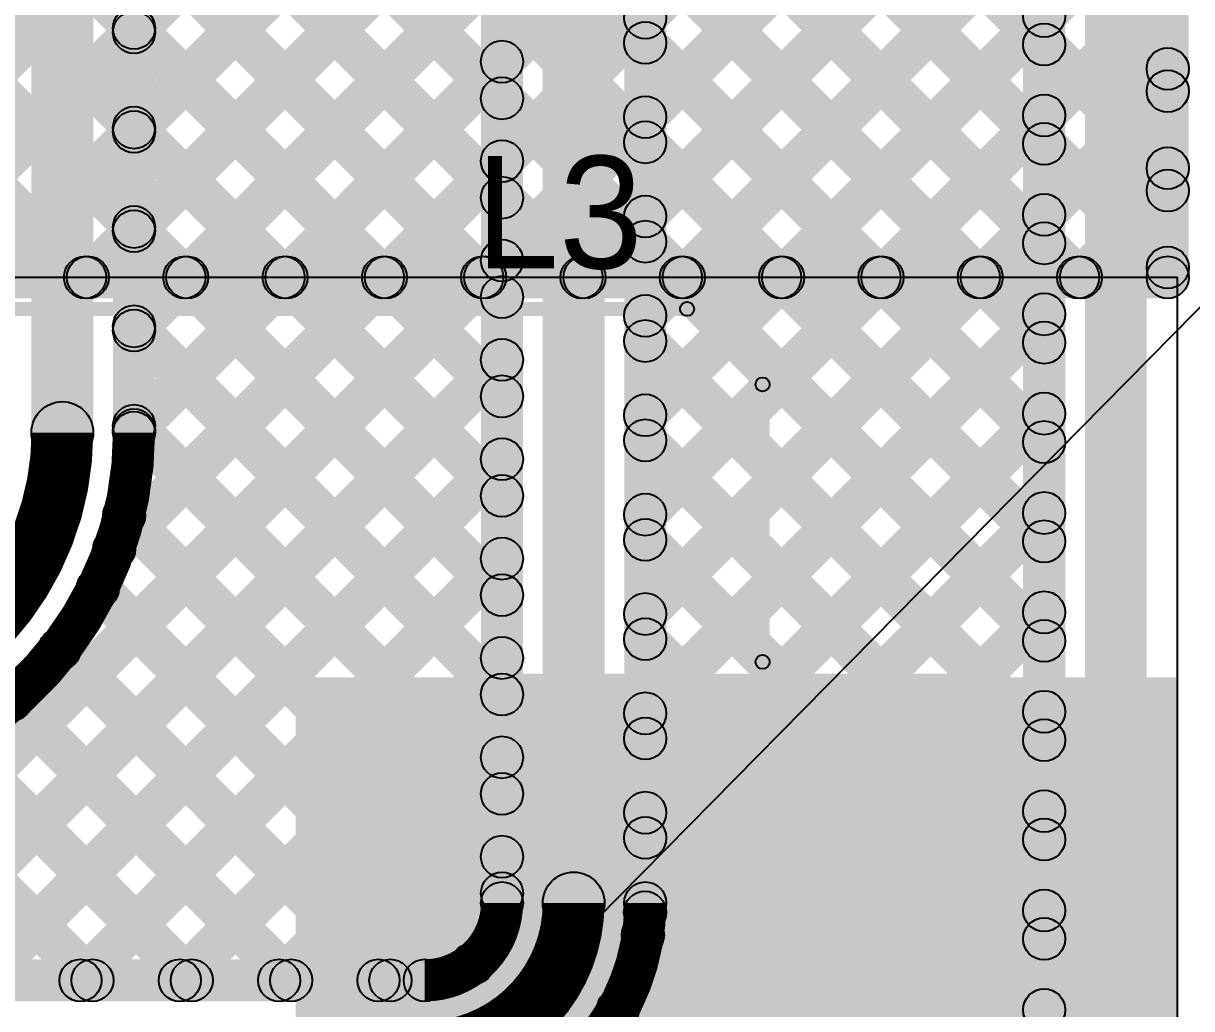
# Model space of a CAD drawing. Header units: millimetres. Extents: x 0 to 210, y 0 to 213.
# Drawn here: x 1.6371 to 2.053, y 1.9455 to 2.296 of the extents above; entities that cross this region are included whole.
import ezdxf

# ---------------------------------------------------------------- set-up
doc = ezdxf.new("R2010")
doc.units = ezdxf.units.MM
doc.header["$MEASUREMENT"] = 0
for name, color, linetype in [('BottomLayer', 5, 'Continuous'), ('TopLayer', 1, 'Continuous'), ('TopOverlay', 2, 'Continuous'), ('TopPaste', 8, 'Continuous'), ('TopSolder', 216, 'Continuous')]:
    doc.layers.add(name, color=color, linetype=linetype)

# ---------------------------------------------------------------- blocks, each defined once
blk = doc.blocks.new('74437368033_21')
at = {"layer": 'TopLayer'}
blk.add_hatch(color=1, dxfattribs=at).paths.add_polyline_path([(0.1063, 0.0689), (0.26772, 0.0689), (0.26772, -0.0689), (0.1063, -0.0689)])
at = {"layer": 'TopOverlay'}
for points in [[(-0.17669, 0.20018), (-0.17669, 0.20518), (0.17669, 0.20518), (0.17669, 0.20018)], [(0.17493, 0.20091), (0.17846, 0.20444), (0.20531, 0.17759), (0.20178, 0.17406)], [(0.20604, 0.07709), (0.20104, 0.07709), (0.20104, 0.17583), (0.20604, 0.17583)]]:
    blk.add_hatch(color=2, dxfattribs=at).paths.add_polyline_path(points)
h = blk.add_hatch(color=2, dxfattribs=at)
edge = h.paths.add_edge_path()
edge.add_arc((0.17669, 0.20268), 0.0025, 0, 360)
h = blk.add_hatch(color=2, dxfattribs=at)
edge = h.paths.add_edge_path()
edge.add_arc((0.17669, 0.20268), 0.0025, 0, 360)
h = blk.add_hatch(color=2, dxfattribs=at)
edge = h.paths.add_edge_path()
edge.add_arc((0.20354, 0.17583), 0.0025, 0, 360)
h = blk.add_hatch(color=2, dxfattribs=at)
edge = h.paths.add_edge_path()
edge.add_arc((0.20354, 0.17583), 0.0025, 0, 360)
h = blk.add_hatch(color=2, dxfattribs=at)
edge = h.paths.add_edge_path()
edge.add_arc((0.20354, 0.07709), 0.0025, 0, 360)
at = {"layer": 'TopPaste'}
blk.add_hatch(color=8, dxfattribs=at).paths.add_polyline_path([(0.1063, 0.0689), (0.26772, 0.0689), (0.26772, -0.0689), (0.1063, -0.0689)])
at = {"layer": 'TopSolder'}
blk.add_hatch(color=216, dxfattribs=at).paths.add_polyline_path([(0.1023, 0.0729), (0.27172, 0.0729), (0.27172, -0.0729), (0.1023, -0.0729)])
at = {"layer": 'TopOverlay'}
for centre in [(0.17669, 0.20268), (0.17669, 0.20268), (0.20354, 0.17583), (0.20354, 0.17583), (0.20354, 0.07709)]:
    blk.add_circle(centre, 0.0025, dxfattribs=at)

msp = doc.modelspace()

# ---------------------------------------------------------------- hatches: boundary and pattern name
at = {"layer": 'BottomLayer'}
for points in [[(1.815, 1.983), (1.8, 1.983), (1.8, 2.901), (1.815, 2.901)], [(1.844, 1.983), (1.822, 1.983), (1.822, 2.901), (1.844, 2.901)], [(1.866, 1.983), (1.851, 1.983), (1.851, 2.901), (1.866, 2.901)], [(2.008, 0.498), (1.993, 0.498), (1.993, 2.688), (2.008, 2.688)], [(2.037, 0.498), (2.015, 0.498), (2.015, 2.688), (2.037, 2.688)], [(1.662, 2.1504), (1.64, 2.1504), (1.64, 2.507), (1.662, 2.507)], [(1.684, 2.1504), (1.669, 2.1504), (1.669, 2.50052), (1.684, 2.50052)], [(1.8638, 2.29268), (1.8532, 2.30328), (1.9952, 2.44528), (2.0058, 2.43468)], [(1.8532, 2.42515), (1.8638, 2.43576), (2.0058, 2.29376), (1.9952, 2.28315)], [(1.6818, 2.28745), (1.6712, 2.29806), (1.8022, 2.42906), (1.8128, 2.41845)], [(1.8638, 2.25732), (1.8532, 2.26793), (1.9952, 2.40993), (2.0058, 2.39932)], [(1.6712, 2.39502), (1.6818, 2.40563), (1.8128, 2.27463), (1.8022, 2.26402)], [(1.8532, 2.3898), (1.8638, 2.4004), (2.0058, 2.2584), (1.9952, 2.2478)], [(1.6818, 2.2521), (1.6712, 2.26271), (1.8022, 2.39371), (1.8128, 2.3831)], [(1.8638, 2.22197), (1.8532, 2.23257), (1.9952, 2.37457), (2.0058, 2.36397)], [(1.6712, 2.35966), (1.6818, 2.37027), (1.8128, 2.23927), (1.8022, 2.22866)], [(1.8532, 2.35444), (1.8638, 2.36505), (2.0058, 2.22305), (1.9952, 2.21244)], [(1.6818, 2.21674), (1.6712, 2.22735), (1.8022, 2.35835), (1.8128, 2.34774)], [(1.8638, 2.18661), (1.8532, 2.19722), (1.9952, 2.33922), (2.0058, 2.32861)], [(1.6712, 2.32431), (1.6818, 2.33492), (1.8128, 2.20392), (1.8022, 2.19331)], [(1.8532, 2.31909), (1.8638, 2.32969), (2.0058, 2.18769), (1.9952, 2.17709)], [(1.6818, 2.18139), (1.6712, 2.192), (1.8022, 2.323), (1.8128, 2.31239)], [(1.8638, 2.15126), (1.8532, 2.16186), (1.9952, 2.30386), (2.0058, 2.29326)], [(1.6712, 2.28895), (1.6818, 2.29956), (1.8128, 2.16856), (1.8022, 2.15795)], [(1.8532, 2.28373), (1.8638, 2.29434), (2.0058, 2.15234), (1.9952, 2.14173)], [(1.6818, 2.14603), (1.6712, 2.15664), (1.8022, 2.28764), (1.8128, 2.27703)], [(1.8638, 2.1159), (1.8532, 2.12651), (1.9952, 2.26851), (2.0058, 2.2579)], [(1.6712, 2.2536), (1.6818, 2.26421), (1.8128, 2.13321), (1.8022, 2.1226)], [(1.8532, 2.24838), (1.8638, 2.25898), (2.0058, 2.11698), (1.9952, 2.10638)], [(1.67475, 2.10363), (1.66415, 2.11424), (1.8022, 2.25228), (1.8128, 2.24168)], [(1.8638, 2.08055), (1.8532, 2.09115), (1.9952, 2.23315), (2.0058, 2.22255)], [(1.6712, 2.21824), (1.6818, 2.22885), (1.8128, 2.09785), (1.8022, 2.08724)], [(1.8532, 2.21302), (1.8638, 2.22363), (2.0058, 2.08163), (1.9952, 2.07102)], [(1.55668, 1.9502), (1.54607, 1.9608), (1.8022, 2.21693), (1.8128, 2.20632)], [(1.8638, 2.04519), (1.8532, 2.0558), (1.9952, 2.1978), (2.0058, 2.18719)], [(1.6712, 2.18289), (1.6818, 2.1935), (1.8128, 2.0625), (1.8022, 2.05189)], [(1.8532, 2.17766), (1.8638, 2.18827), (2.0058, 2.04627), (1.9952, 2.03566)], [(1.59203, 1.9502), (1.58143, 1.9608), (1.8022, 2.18157), (1.8128, 2.17097)], [(1.8638, 2.00984), (1.8532, 2.02044), (1.9952, 2.16244), (2.0058, 2.15184)], [(1.6712, 2.14753), (1.6818, 2.15814), (1.8128, 2.02714), (1.8022, 2.01653)], [(1.8532, 2.14231), (1.8638, 2.15292), (2.0058, 2.01092), (1.9952, 2.00031)], [(1.62739, 1.9502), (1.61678, 1.9608), (1.8022, 2.14622), (1.8128, 2.13561)], [(1.6677, 2.11568), (1.67831, 2.12628), (1.8128, 1.99178), (1.8022, 1.98118)], [(1.86373, 1.97441), (1.85313, 1.98502), (1.9952, 2.12709), (2.0058, 2.11648)], [(1.8532, 2.10695), (1.8638, 2.11756), (2.0058, 1.97556), (1.9952, 1.96495)], [(1.66274, 1.9502), (1.65214, 1.9608), (1.8022, 2.11086), (1.8128, 2.10026)], [(1.65831, 2.08971), (1.66892, 2.10031), (1.80244, 1.96679), (1.79183, 1.95619)], [(1.55387, 1.6292), (1.54327, 1.6398), (1.9952, 2.09173), (2.0058, 2.08113)], [(1.8532, 2.0716), (1.8638, 2.08221), (2.0058, 1.94021), (1.9952, 1.9296)], [(1.6447, 2.06797), (1.6553, 2.07857), (1.77307, 1.9608), (1.76247, 1.9502)], [(1.6981, 1.9502), (1.68749, 1.9608), (1.8022, 2.07551), (1.8128, 2.0649)], [(1.62744, 2.04987), (1.63805, 2.06048), (1.73772, 1.9608), (1.72711, 1.9502)], [(1.66008, 1.70004), (1.64947, 1.71065), (1.9952, 2.05638), (2.0058, 2.04577)], [(1.8532, 2.03624), (1.8638, 2.04685), (2.0058, 1.90485), (1.9952, 1.89424)], [(1.60659, 2.03536), (1.6172, 2.04597), (1.70236, 1.9608), (1.69176, 1.9502)], [(1.73345, 1.9502), (1.72285, 1.9608), (1.8022, 2.04015), (1.8128, 2.02955)], [(1.58172, 2.02488), (1.59233, 2.03549), (1.66701, 1.9608), (1.6564, 1.9502)], [(1.69752, 1.70214), (1.68692, 1.71274), (1.9952, 2.02102), (2.0058, 2.01041)], [(1.8532, 2.00089), (1.8638, 2.0115), (2.0058, 1.8695), (1.9952, 1.85889)], [(1.76881, 1.9502), (1.7582, 1.9608), (1.8022, 2.0048), (1.8128, 1.99419)], [(1.72414, 1.69339), (1.71353, 1.704), (1.9952, 1.98567), (2.0058, 1.97506)], [(1.72414, 1.69339), (1.71353, 1.704), (1.9952, 1.98567), (2.0058, 1.97506)], [(1.85237, 1.96636), (1.86298, 1.97696), (2.0058, 1.83414), (1.9952, 1.82353)], [(1.308, 1.948), (1.308, 1.963), (1.78, 1.963), (1.78, 1.948)], [(1.7503, 1.6842), (1.73969, 1.6948), (1.9952, 1.95031), (2.0058, 1.9397)], [(1.84349, 1.93988), (1.8541, 1.95049), (2.0058, 1.79878), (1.9952, 1.78818)]]:
    msp.add_hatch(color=5, dxfattribs=at).paths.add_polyline_path(points)
h = msp.add_hatch(color=5, dxfattribs=at)
edge = h.paths.add_edge_path()
edge.add_arc((1.8585, 2.29798), 0.0075, 0, 360)
h = msp.add_hatch(color=5, dxfattribs=at)
edge = h.paths.add_edge_path()
edge.add_arc((2.0005, 2.29856), 0.0075, 0, 360)
h = msp.add_hatch(color=5, dxfattribs=at)
edge = h.paths.add_edge_path()
edge.add_arc((1.6765, 2.29426), 0.0075, 0, 360)
h = msp.add_hatch(color=5, dxfattribs=at)
edge = h.paths.add_edge_path()
edge.add_arc((1.6765, 2.29276), 0.0075, 0, 360)
h = msp.add_hatch(color=5, dxfattribs=at)
edge = h.paths.add_edge_path()
edge.add_arc((1.8585, 2.28903), 0.0075, 0, 360)
h = msp.add_hatch(color=5, dxfattribs=at)
edge = h.paths.add_edge_path()
edge.add_arc((2.0005, 2.28846), 0.0075, 0, 360)
h = msp.add_hatch(color=5, dxfattribs=at)
edge = h.paths.add_edge_path()
edge.add_arc((1.8075, 2.28234), 0.0075, 0, 360)
h = msp.add_hatch(color=5, dxfattribs=at)
edge = h.paths.add_edge_path()
edge.add_arc((1.8075, 2.26932), 0.0075, 0, 360)
h = msp.add_hatch(color=5, dxfattribs=at)
edge = h.paths.add_edge_path()
edge.add_arc((1.8585, 2.26263), 0.0075, 0, 360)
h = msp.add_hatch(color=5, dxfattribs=at)
edge = h.paths.add_edge_path()
edge.add_arc((2.0005, 2.26321), 0.0075, 0, 360)
h = msp.add_hatch(color=5, dxfattribs=at)
edge = h.paths.add_edge_path()
edge.add_arc((1.6765, 2.2589), 0.0075, 0, 360)
h = msp.add_hatch(color=5, dxfattribs=at)
edge = h.paths.add_edge_path()
edge.add_arc((1.6765, 2.2574), 0.0075, 0, 360)
h = msp.add_hatch(color=5, dxfattribs=at)
edge = h.paths.add_edge_path()
edge.add_arc((1.8585, 2.25368), 0.0075, 0, 360)
h = msp.add_hatch(color=5, dxfattribs=at)
edge = h.paths.add_edge_path()
edge.add_arc((2.0005, 2.2531), 0.0075, 0, 360)
h = msp.add_hatch(color=5, dxfattribs=at)
edge = h.paths.add_edge_path()
edge.add_arc((1.8075, 2.24698), 0.0075, 0, 360)
h = msp.add_hatch(color=5, dxfattribs=at)
edge = h.paths.add_edge_path()
edge.add_arc((1.8075, 2.23397), 0.0075, 0, 360)
h = msp.add_hatch(color=5, dxfattribs=at)
edge = h.paths.add_edge_path()
edge.add_arc((1.8585, 2.22727), 0.0075, 0, 360)
h = msp.add_hatch(color=5, dxfattribs=at)
edge = h.paths.add_edge_path()
edge.add_arc((2.0005, 2.22785), 0.0075, 0, 360)
h = msp.add_hatch(color=5, dxfattribs=at)
edge = h.paths.add_edge_path()
edge.add_arc((1.6765, 2.22355), 0.0075, 0, 360)
h = msp.add_hatch(color=5, dxfattribs=at)
edge = h.paths.add_edge_path()
edge.add_arc((1.6765, 2.22205), 0.0075, 0, 360)
h = msp.add_hatch(color=5, dxfattribs=at)
edge = h.paths.add_edge_path()
edge.add_arc((1.8585, 2.21832), 0.0075, 0, 360)
h = msp.add_hatch(color=5, dxfattribs=at)
edge = h.paths.add_edge_path()
edge.add_arc((2.0005, 2.21774), 0.0075, 0, 360)
h = msp.add_hatch(color=5, dxfattribs=at)
edge = h.paths.add_edge_path()
edge.add_arc((1.8075, 2.21163), 0.0075, 0, 360)
h = msp.add_hatch(color=5, dxfattribs=at)
edge = h.paths.add_edge_path()
edge.add_arc((1.8075, 2.19861), 0.0075, 0, 360)
h = msp.add_hatch(color=5, dxfattribs=at)
edge = h.paths.add_edge_path()
edge.add_arc((1.8585, 2.19192), 0.0075, 0, 360)
h = msp.add_hatch(color=5, dxfattribs=at)
edge = h.paths.add_edge_path()
edge.add_arc((2.0005, 2.19249), 0.0075, 0, 360)
h = msp.add_hatch(color=5, dxfattribs=at)
edge = h.paths.add_edge_path()
edge.add_arc((1.6765, 2.18819), 0.0075, 0, 360)
h = msp.add_hatch(color=5, dxfattribs=at)
edge = h.paths.add_edge_path()
edge.add_arc((1.6765, 2.18669), 0.0075, 0, 360)
h = msp.add_hatch(color=5, dxfattribs=at)
edge = h.paths.add_edge_path()
edge.add_arc((1.8585, 2.18297), 0.0075, 0, 360)
h = msp.add_hatch(color=5, dxfattribs=at)
edge = h.paths.add_edge_path()
edge.add_arc((2.0005, 2.18239), 0.0075, 0, 360)
h = msp.add_hatch(color=5, dxfattribs=at)
edge = h.paths.add_edge_path()
edge.add_arc((1.8075, 2.17627), 0.0075, 0, 360)
h = msp.add_hatch(color=5, dxfattribs=at)
edge = h.paths.add_edge_path()
edge.add_arc((1.8075, 2.16326), 0.0075, 0, 360)
h = msp.add_hatch(color=5, dxfattribs=at)
edge = h.paths.add_edge_path()
edge.add_arc((1.8585, 2.15656), 0.0075, 0, 360)
h = msp.add_hatch(color=5, dxfattribs=at)
edge = h.paths.add_edge_path()
edge.add_arc((2.0005, 2.15714), 0.0075, 0, 360)
h = msp.add_hatch(color=5, dxfattribs=at)
edge = h.paths.add_edge_path()
edge.add_arc((1.651, 2.1504), 0.011, 0, 360)
h = msp.add_hatch(color=5, dxfattribs=at)
edge = h.paths.add_edge_path()
edge.add_arc((1.651, 2.1504), 0.011, 0, 360)
h = msp.add_hatch(color=5, dxfattribs=at)
edge = h.paths.add_edge_path()
edge.add_arc((1.6765, 2.15284), 0.0075, 0, 360)
h = msp.add_hatch(color=5, dxfattribs=at)
edge = h.paths.add_edge_path()
edge.add_arc((1.6765, 2.15134), 0.0075, 0, 360)
h = msp.add_hatch(color=5, dxfattribs=at)
edge = h.paths.add_edge_path()
edge.add_arc((1.6765, 2.1504), 0.0075, 0, 360)
h = msp.add_hatch(color=5, dxfattribs=at)
edge = h.paths.add_edge_path()
edge.add_arc((1.6765, 2.1504), 0.0075, 0, 360)
h = msp.add_hatch(color=5, dxfattribs=at)
edge = h.paths.add_edge_path()
edge.add_arc((1.8585, 2.14761), 0.0075, 0, 360)
h = msp.add_hatch(color=5, dxfattribs=at)
edge = h.paths.add_edge_path()
edge.add_arc((2.0005, 2.14703), 0.0075, 0, 360)
h = msp.add_hatch(color=5, dxfattribs=at)
edge = h.paths.add_edge_path()
edge.add_arc((1.8075, 2.14092), 0.0075, 0, 360)
h = msp.add_hatch(color=5, dxfattribs=at)
edge = h.paths.add_edge_path()
edge.add_arc((1.8075, 2.1279), 0.0075, 0, 360)
h = msp.add_hatch(color=5, dxfattribs=at)
edge = h.paths.add_edge_path()
edge.add_arc((1.673, 2.12098), 0.0075, 0, 360)
h = msp.add_hatch(color=5, dxfattribs=at)
edge = h.paths.add_edge_path()
edge.add_arc((1.8585, 2.1212), 0.0075, 0, 360)
h = msp.add_hatch(color=5, dxfattribs=at)
edge = h.paths.add_edge_path()
edge.add_arc((2.0005, 2.12178), 0.0075, 0, 360)
h = msp.add_hatch(color=5, dxfattribs=at)
edge = h.paths.add_edge_path()
edge.add_arc((1.8585, 2.11226), 0.0075, 0, 360)
h = msp.add_hatch(color=5, dxfattribs=at)
edge = h.paths.add_edge_path()
edge.add_arc((2.0005, 2.11168), 0.0075, 0, 360)
h = msp.add_hatch(color=5, dxfattribs=at)
edge = h.paths.add_edge_path()
edge.add_arc((1.66945, 2.10893), 0.0075, 0, 360)
h = msp.add_hatch(color=5, dxfattribs=at)
edge = h.paths.add_edge_path()
edge.add_arc((1.8075, 2.10556), 0.0075, 0, 360)
h = msp.add_hatch(color=5, dxfattribs=at)
edge = h.paths.add_edge_path()
edge.add_arc((1.66361, 2.09501), 0.0075, 0, 360)
h = msp.add_hatch(color=5, dxfattribs=at)
edge = h.paths.add_edge_path()
edge.add_arc((1.8075, 2.09255), 0.0075, 0, 360)
h = msp.add_hatch(color=5, dxfattribs=at)
edge = h.paths.add_edge_path()
edge.add_arc((1.8585, 2.08585), 0.0075, 0, 360)
h = msp.add_hatch(color=5, dxfattribs=at)
edge = h.paths.add_edge_path()
edge.add_arc((2.0005, 2.08643), 0.0075, 0, 360)
h = msp.add_hatch(color=5, dxfattribs=at)
edge = h.paths.add_edge_path()
edge.add_arc((1.8585, 2.0769), 0.0075, 0, 360)
h = msp.add_hatch(color=5, dxfattribs=at)
edge = h.paths.add_edge_path()
edge.add_arc((2.0005, 2.07632), 0.0075, 0, 360)
h = msp.add_hatch(color=5, dxfattribs=at)
edge = h.paths.add_edge_path()
edge.add_arc((1.65, 2.07327), 0.0075, 0, 360)
h = msp.add_hatch(color=5, dxfattribs=at)
edge = h.paths.add_edge_path()
edge.add_arc((1.8075, 2.07021), 0.0075, 0, 360)
h = msp.add_hatch(color=5, dxfattribs=at)
edge = h.paths.add_edge_path()
edge.add_arc((1.8075, 2.05719), 0.0075, 0, 360)
h = msp.add_hatch(color=5, dxfattribs=at)
edge = h.paths.add_edge_path()
edge.add_arc((1.63274, 2.05517), 0.0075, 0, 360)
h = msp.add_hatch(color=5, dxfattribs=at)
edge = h.paths.add_edge_path()
edge.add_arc((1.8585, 2.05049), 0.0075, 0, 360)
h = msp.add_hatch(color=5, dxfattribs=at)
edge = h.paths.add_edge_path()
edge.add_arc((2.0005, 2.05107), 0.0075, 0, 360)
h = msp.add_hatch(color=5, dxfattribs=at)
edge = h.paths.add_edge_path()
edge.add_arc((1.8585, 2.04155), 0.0075, 0, 360)
h = msp.add_hatch(color=5, dxfattribs=at)
edge = h.paths.add_edge_path()
edge.add_arc((2.0005, 2.04097), 0.0075, 0, 360)
h = msp.add_hatch(color=5, dxfattribs=at)
edge = h.paths.add_edge_path()
edge.add_arc((1.8075, 2.03485), 0.0075, 0, 360)
h = msp.add_hatch(color=5, dxfattribs=at)
edge = h.paths.add_edge_path()
edge.add_arc((1.8075, 2.02184), 0.0075, 0, 360)
h = msp.add_hatch(color=5, dxfattribs=at)
edge = h.paths.add_edge_path()
edge.add_arc((1.8585, 2.01514), 0.0075, 0, 360)
h = msp.add_hatch(color=5, dxfattribs=at)
edge = h.paths.add_edge_path()
edge.add_arc((2.0005, 2.01572), 0.0075, 0, 360)
h = msp.add_hatch(color=5, dxfattribs=at)
edge = h.paths.add_edge_path()
edge.add_arc((1.8585, 2.00619), 0.0075, 0, 360)
h = msp.add_hatch(color=5, dxfattribs=at)
edge = h.paths.add_edge_path()
edge.add_arc((2.0005, 2.00561), 0.0075, 0, 360)
h = msp.add_hatch(color=5, dxfattribs=at)
edge = h.paths.add_edge_path()
edge.add_arc((1.8075, 1.99949), 0.0075, 0, 360)
h = msp.add_hatch(color=5, dxfattribs=at)
edge = h.paths.add_edge_path()
edge.add_arc((1.8075, 1.98648), 0.0075, 0, 360)
h = msp.add_hatch(color=5, dxfattribs=at)
edge = h.paths.add_edge_path()
edge.add_arc((1.833, 1.983), 0.011, 0, 360)
h = msp.add_hatch(color=5, dxfattribs=at)
edge = h.paths.add_edge_path()
edge.add_arc((1.833, 1.983), 0.011, 0, 360)
h = msp.add_hatch(color=5, dxfattribs=at)
edge = h.paths.add_edge_path()
edge.add_arc((1.8075, 1.983), 0.0075, 0, 360)
h = msp.add_hatch(color=5, dxfattribs=at)
edge = h.paths.add_edge_path()
edge.add_arc((1.8075, 1.983), 0.0075, 0, 360)
h = msp.add_hatch(color=5, dxfattribs=at)
edge = h.paths.add_edge_path()
edge.add_arc((1.8585, 1.983), 0.0075, 0, 360)
h = msp.add_hatch(color=5, dxfattribs=at)
edge = h.paths.add_edge_path()
edge.add_arc((1.8585, 1.983), 0.0075, 0, 360)
h = msp.add_hatch(color=5, dxfattribs=at)
edge = h.paths.add_edge_path()
edge.add_arc((1.85843, 1.97972), 0.0075, 0, 360)
h = msp.add_hatch(color=5, dxfattribs=at)
edge = h.paths.add_edge_path()
edge.add_arc((2.0005, 1.98036), 0.0075, 0, 360)
h = msp.add_hatch(color=5, dxfattribs=at)
edge = h.paths.add_edge_path()
edge.add_arc((2.0005, 1.98036), 0.0075, 0, 360)
h = msp.add_hatch(color=5, dxfattribs=at)
edge = h.paths.add_edge_path()
edge.add_arc((1.85768, 1.97166), 0.0075, 0, 360)
h = msp.add_hatch(color=5, dxfattribs=at)
edge = h.paths.add_edge_path()
edge.add_arc((2.0005, 1.97026), 0.0075, 0, 360)
h = msp.add_hatch(color=5, dxfattribs=at)
edge = h.paths.add_edge_path()
edge.add_arc((1.79714, 1.96149), 0.0075, 0, 360)
h = msp.add_hatch(color=5, dxfattribs=at)
edge = h.paths.add_edge_path()
edge.add_arc((1.65744, 1.9555), 0.0075, 0, 360)
h = msp.add_hatch(color=5, dxfattribs=at)
edge = h.paths.add_edge_path()
edge.add_arc((1.6617, 1.9555), 0.0075, 0, 360)
h = msp.add_hatch(color=5, dxfattribs=at)
edge = h.paths.add_edge_path()
edge.add_arc((1.6928, 1.9555), 0.0075, 0, 360)
h = msp.add_hatch(color=5, dxfattribs=at)
edge = h.paths.add_edge_path()
edge.add_arc((1.69706, 1.9555), 0.0075, 0, 360)
h = msp.add_hatch(color=5, dxfattribs=at)
edge = h.paths.add_edge_path()
edge.add_arc((1.72815, 1.9555), 0.0075, 0, 360)
h = msp.add_hatch(color=5, dxfattribs=at)
edge = h.paths.add_edge_path()
edge.add_arc((1.73242, 1.9555), 0.0075, 0, 360)
h = msp.add_hatch(color=5, dxfattribs=at)
edge = h.paths.add_edge_path()
edge.add_arc((1.76351, 1.9555), 0.0075, 0, 360)
h = msp.add_hatch(color=5, dxfattribs=at)
edge = h.paths.add_edge_path()
edge.add_arc((1.76777, 1.9555), 0.0075, 0, 360)
h = msp.add_hatch(color=5, dxfattribs=at)
edge = h.paths.add_edge_path()
edge.add_arc((1.78, 1.9555), 0.0075, 0, 360)
h = msp.add_hatch(color=5, dxfattribs=at)
edge = h.paths.add_edge_path()
edge.add_arc((1.78, 1.9555), 0.0075, 0, 360)
h = msp.add_hatch(color=5, dxfattribs=at)
edge = h.paths.add_edge_path()
edge.add_arc((1.84879, 1.94519), 0.0075, 0, 360)
h = msp.add_hatch(color=5, dxfattribs=at)
edge = h.paths.add_edge_path()
edge.add_arc((2.0005, 1.94501), 0.0075, 0, 360)
at = {"layer": 'TopLayer'}
for points in [[(1.4017, 2.69988), (1.4123, 2.71048), (1.91186, 2.21092), (1.90126, 2.20031)], [(1.4027, 2.66352), (1.4133, 2.67413), (1.87651, 2.21092), (1.8659, 2.20031)], [(1.4057, 2.62516), (1.4163, 2.63577), (1.84115, 2.21092), (1.83055, 2.20031)], [(1.48673, 2.50877), (1.49734, 2.51938), (1.8058, 2.21092), (1.79519, 2.20031)], [(1.67197, 2.50031), (1.68258, 2.51092), (1.98257, 2.21092), (1.97197, 2.20031)], [(1.47082, 2.48933), (1.48143, 2.49994), (1.77044, 2.21092), (1.75984, 2.20031)], [(1.65832, 2.47861), (1.66892, 2.48922), (1.94722, 2.21092), (1.93661, 2.20031)], [(1.45538, 2.46942), (1.46598, 2.48002), (1.73509, 2.21092), (1.72448, 2.20031)], [(1.44622, 2.44322), (1.45683, 2.45383), (1.69973, 2.21092), (1.68913, 2.20031)], [(1.76841, 2.43923), (1.77902, 2.44983), (2.01793, 2.21092), (2.00732, 2.20031)], [(1.41589, 2.4382), (1.4265, 2.4488), (1.66438, 2.21092), (1.65377, 2.20031)], [(1.55931, 2.20031), (1.5487, 2.21092), (1.78658, 2.4488), (1.79719, 2.4382)], [(1.59466, 2.20031), (1.58406, 2.21092), (1.82194, 2.4488), (1.83255, 2.4382)], [(1.63002, 2.20031), (1.61941, 2.21092), (1.85729, 2.4488), (1.8679, 2.4382)], [(1.66537, 2.20031), (1.65477, 2.21092), (1.89265, 2.4488), (1.90326, 2.4382)], [(1.70073, 2.20031), (1.69012, 2.21092), (1.928, 2.4488), (1.93861, 2.4382)], [(1.73608, 2.20031), (1.72548, 2.21092), (1.96336, 2.4488), (1.97397, 2.4382)], [(1.77144, 2.20031), (1.76083, 2.21092), (1.99872, 2.4488), (2.00932, 2.4382)], [(1.8068, 2.20031), (1.79619, 2.21092), (2.03407, 2.4488), (2.04468, 2.4382)], [(1.8048, 2.4382), (1.8154, 2.4488), (2.0498, 2.2144), (2.0392, 2.2038)], [(1.84015, 2.4382), (1.85076, 2.4488), (2.0498, 2.24976), (2.0392, 2.23915)], [(1.87551, 2.4382), (1.88611, 2.4488), (2.0498, 2.28511), (2.0392, 2.27451)], [(2.052, 2.20562), (2.037, 2.20562), (2.037, 2.43827), (2.052, 2.43827)], [(1.84215, 2.20031), (1.83154, 2.21092), (2.0392, 2.41857), (2.0498, 2.40797)], [(1.87751, 2.20031), (1.8669, 2.21092), (2.0392, 2.38322), (2.0498, 2.37261)], [(1.91286, 2.20031), (1.90225, 2.21092), (2.0392, 2.34786), (2.0498, 2.33726)], [(1.94822, 2.20031), (1.93761, 2.21092), (2.0392, 2.31251), (2.0498, 2.3019)], [(1.98357, 2.20031), (1.97297, 2.21092), (2.0392, 2.27715), (2.0498, 2.26655)], [(2.01893, 2.20031), (2.00832, 2.21092), (2.0392, 2.2418), (2.0498, 2.23119)], [(1.50661, 2.19812), (1.50661, 2.21312), (2.0445, 2.21312), (2.0445, 2.19812)], [(1.734, 1.726), (2.048, 1.726), (2.048, 2.06337), (1.734, 2.06337)]]:
    msp.add_hatch(color=1, dxfattribs=at).paths.add_polyline_path(points)
h = msp.add_hatch(color=1, dxfattribs=at)
edge = h.paths.add_edge_path()
edge.add_arc((2.0445, 2.27981), 0.0075, 0, 360)
h = msp.add_hatch(color=1, dxfattribs=at)
edge = h.paths.add_edge_path()
edge.add_arc((2.0445, 2.27185), 0.0075, 0, 360)
h = msp.add_hatch(color=1, dxfattribs=at)
edge = h.paths.add_edge_path()
edge.add_arc((2.0445, 2.24446), 0.0075, 0, 360)
h = msp.add_hatch(color=1, dxfattribs=at)
edge = h.paths.add_edge_path()
edge.add_arc((2.0445, 2.23649), 0.0075, 0, 360)
h = msp.add_hatch(color=1, dxfattribs=at)
edge = h.paths.add_edge_path()
edge.add_arc((1.65907, 2.20562), 0.0075, 0, 360)
h = msp.add_hatch(color=1, dxfattribs=at)
edge = h.paths.add_edge_path()
edge.add_arc((1.66007, 2.20562), 0.0075, 0, 360)
h = msp.add_hatch(color=1, dxfattribs=at)
edge = h.paths.add_edge_path()
edge.add_arc((1.69443, 2.20562), 0.0075, 0, 360)
h = msp.add_hatch(color=1, dxfattribs=at)
edge = h.paths.add_edge_path()
edge.add_arc((1.69543, 2.20562), 0.0075, 0, 360)
h = msp.add_hatch(color=1, dxfattribs=at)
edge = h.paths.add_edge_path()
edge.add_arc((1.72978, 2.20562), 0.0075, 0, 360)
h = msp.add_hatch(color=1, dxfattribs=at)
edge = h.paths.add_edge_path()
edge.add_arc((1.73078, 2.20562), 0.0075, 0, 360)
h = msp.add_hatch(color=1, dxfattribs=at)
edge = h.paths.add_edge_path()
edge.add_arc((1.76514, 2.20562), 0.0075, 0, 360)
h = msp.add_hatch(color=1, dxfattribs=at)
edge = h.paths.add_edge_path()
edge.add_arc((1.76614, 2.20562), 0.0075, 0, 360)
h = msp.add_hatch(color=1, dxfattribs=at)
edge = h.paths.add_edge_path()
edge.add_arc((1.80049, 2.20562), 0.0075, 0, 360)
h = msp.add_hatch(color=1, dxfattribs=at)
edge = h.paths.add_edge_path()
edge.add_arc((1.80149, 2.20562), 0.0075, 0, 360)
h = msp.add_hatch(color=1, dxfattribs=at)
edge = h.paths.add_edge_path()
edge.add_arc((1.83585, 2.20562), 0.0075, 0, 360)
h = msp.add_hatch(color=1, dxfattribs=at)
edge = h.paths.add_edge_path()
edge.add_arc((1.83685, 2.20562), 0.0075, 0, 360)
h = msp.add_hatch(color=1, dxfattribs=at)
edge = h.paths.add_edge_path()
edge.add_arc((1.87121, 2.20562), 0.0075, 0, 360)
h = msp.add_hatch(color=1, dxfattribs=at)
edge = h.paths.add_edge_path()
edge.add_arc((1.8722, 2.20562), 0.0075, 0, 360)
h = msp.add_hatch(color=1, dxfattribs=at)
edge = h.paths.add_edge_path()
edge.add_arc((1.90656, 2.20562), 0.0075, 0, 360)
h = msp.add_hatch(color=1, dxfattribs=at)
edge = h.paths.add_edge_path()
edge.add_arc((1.90756, 2.20562), 0.0075, 0, 360)
h = msp.add_hatch(color=1, dxfattribs=at)
edge = h.paths.add_edge_path()
edge.add_arc((1.94192, 2.20562), 0.0075, 0, 360)
h = msp.add_hatch(color=1, dxfattribs=at)
edge = h.paths.add_edge_path()
edge.add_arc((1.94291, 2.20562), 0.0075, 0, 360)
h = msp.add_hatch(color=1, dxfattribs=at)
edge = h.paths.add_edge_path()
edge.add_arc((1.97727, 2.20562), 0.0075, 0, 360)
h = msp.add_hatch(color=1, dxfattribs=at)
edge = h.paths.add_edge_path()
edge.add_arc((1.97827, 2.20562), 0.0075, 0, 360)
h = msp.add_hatch(color=1, dxfattribs=at)
edge = h.paths.add_edge_path()
edge.add_arc((2.01263, 2.20562), 0.0075, 0, 360)
h = msp.add_hatch(color=1, dxfattribs=at)
edge = h.paths.add_edge_path()
edge.add_arc((2.01362, 2.20562), 0.0075, 0, 360)
h = msp.add_hatch(color=1, dxfattribs=at)
edge = h.paths.add_edge_path()
edge.add_arc((2.0445, 2.2091), 0.0075, 0, 360)
h = msp.add_hatch(color=1, dxfattribs=at)
edge = h.paths.add_edge_path()
edge.add_arc((2.0445, 2.20562), 0.0075, 0, 360)
h = msp.add_hatch(color=1, dxfattribs=at)
edge = h.paths.add_edge_path()
edge.add_arc((2.0445, 2.20562), 0.0075, 0, 360)

# ---------------------------------------------------------------- linework, layer by layer
at = {"layer": 'BottomLayer'}
for points, const_width in [([(1.651, 2.1504, -0.414214), (1.551, 2.0504)], 0.022), ([(1.6765, 2.1504, -0.414214), (1.551, 2.0249)], 0.015), ([(1.833, 1.983, -0.414214), (1.78, 1.93)], 0.022), ([(1.8585, 1.983, -0.414214), (1.78, 1.9045)], 0.015), ([(1.8075, 1.983, -0.414214), (1.78, 1.9555)], 0.015)]:
    msp.add_lwpolyline(points, format="xyb", dxfattribs=dict(at, const_width=const_width))
for centre, radius in [((1.8585, 2.29798), 0.0075), ((2.0005, 2.29856), 0.0075), ((1.6765, 2.29426), 0.0075), ((1.6765, 2.29276), 0.0075), ((1.8585, 2.28903), 0.0075), ((2.0005, 2.28846), 0.0075), ((1.8075, 2.28234), 0.0075), ((1.8075, 2.26932), 0.0075), ((1.8585, 2.26263), 0.0075), ((2.0005, 2.26321), 0.0075), ((1.6765, 2.2589), 0.0075), ((1.6765, 2.2574), 0.0075), ((1.8585, 2.25368), 0.0075), ((2.0005, 2.2531), 0.0075), ((1.8075, 2.24698), 0.0075), ((1.8075, 2.23397), 0.0075), ((1.8585, 2.22727), 0.0075), ((2.0005, 2.22785), 0.0075), ((1.6765, 2.22355), 0.0075), ((1.6765, 2.22205), 0.0075), ((1.8585, 2.21832), 0.0075), ((2.0005, 2.21774), 0.0075), ((1.8075, 2.21163), 0.0075), ((1.8075, 2.19861), 0.0075), ((1.8585, 2.19192), 0.0075), ((2.0005, 2.19249), 0.0075), ((1.6765, 2.18819), 0.0075), ((1.6765, 2.18669), 0.0075), ((1.8585, 2.18297), 0.0075), ((2.0005, 2.18239), 0.0075), ((1.8075, 2.17627), 0.0075), ((1.8075, 2.16326), 0.0075), ((1.8585, 2.15656), 0.0075), ((2.0005, 2.15714), 0.0075), ((1.651, 2.1504), 0.011), ((1.651, 2.1504), 0.011), ((1.6765, 2.15284), 0.0075), ((1.6765, 2.15134), 0.0075), ((1.6765, 2.1504), 0.0075), ((1.6765, 2.1504), 0.0075), ((1.8585, 2.14761), 0.0075), ((2.0005, 2.14703), 0.0075), ((1.8075, 2.14092), 0.0075), ((1.8075, 2.1279), 0.0075), ((1.673, 2.12098), 0.0075), ((1.8585, 2.1212), 0.0075), ((2.0005, 2.12178), 0.0075), ((1.8585, 2.11226), 0.0075), ((2.0005, 2.11168), 0.0075), ((1.66945, 2.10893), 0.0075), ((1.8075, 2.10556), 0.0075), ((1.66361, 2.09501), 0.0075), ((1.8075, 2.09255), 0.0075), ((1.8585, 2.08585), 0.0075), ((2.0005, 2.08643), 0.0075), ((1.8585, 2.0769), 0.0075), ((2.0005, 2.07632), 0.0075), ((1.65, 2.07327), 0.0075), ((1.8075, 2.07021), 0.0075), ((1.8075, 2.05719), 0.0075), ((1.63274, 2.05517), 0.0075), ((1.8585, 2.05049), 0.0075), ((2.0005, 2.05107), 0.0075), ((1.8585, 2.04155), 0.0075), ((2.0005, 2.04097), 0.0075), ((1.8075, 2.03485), 0.0075), ((1.8075, 2.02184), 0.0075), ((1.8585, 2.01514), 0.0075), ((2.0005, 2.01572), 0.0075), ((1.8585, 2.00619), 0.0075), ((2.0005, 2.00561), 0.0075), ((1.8075, 1.99949), 0.0075), ((1.8075, 1.98648), 0.0075), ((1.833, 1.983), 0.011), ((1.833, 1.983), 0.011), ((1.8075, 1.983), 0.0075), ((1.8075, 1.983), 0.0075), ((1.8585, 1.983), 0.0075), ((1.8585, 1.983), 0.0075), ((1.85843, 1.97972), 0.0075), ((2.0005, 1.98036), 0.0075), ((2.0005, 1.98036), 0.0075), ((1.85768, 1.97166), 0.0075), ((2.0005, 1.97026), 0.0075), ((1.79714, 1.96149), 0.0075), ((1.65744, 1.9555), 0.0075), ((1.6617, 1.9555), 0.0075), ((1.6928, 1.9555), 0.0075), ((1.69706, 1.9555), 0.0075), ((1.72815, 1.9555), 0.0075), ((1.73242, 1.9555), 0.0075), ((1.76351, 1.9555), 0.0075), ((1.76777, 1.9555), 0.0075), ((1.78, 1.9555), 0.0075), ((1.78, 1.9555), 0.0075), ((1.84879, 1.94519), 0.0075), ((2.0005, 1.94501), 0.0075)]:
    msp.add_circle(centre, radius, dxfattribs=at)
at = {"layer": 'TopLayer'}
for p, q in [((2.048, 2.20562), (1.50661, 2.20562)), ((2.048, 1.77562), (2.048, 2.20562))]:
    msp.add_line(p, q, dxfattribs=at)
for centre in [(2.0445, 2.27981), (2.0445, 2.27185), (2.0445, 2.24446), (2.0445, 2.23649), (1.65907, 2.20562), (1.66007, 2.20562), (1.69443, 2.20562), (1.69543, 2.20562), (1.72978, 2.20562), (1.73078, 2.20562), (1.76514, 2.20562), (1.76614, 2.20562), (1.80049, 2.20562), (1.80149, 2.20562), (1.83585, 2.20562), (1.83685, 2.20562), (1.87121, 2.20562), (1.8722, 2.20562), (1.90656, 2.20562), (1.90756, 2.20562), (1.94192, 2.20562), (1.94291, 2.20562), (1.97727, 2.20562), (1.97827, 2.20562), (2.01263, 2.20562), (2.01362, 2.20562), (2.0445, 2.2091), (2.0445, 2.20562), (2.0445, 2.20562)]:
    msp.add_circle(centre, 0.0075, dxfattribs=at)
at = {"layer": 'TopSolder'}
msp.add_line((0.01639, 0.12842), (210.13236, 213.01137), dxfattribs=at)

# ---------------------------------------------------------------- block references
at = {"rotation": 360}
msp.add_blockref('74437368033_21', (1.69672, 1.99169), dxfattribs=at)

# ---------------------------------------------------------------- texts
at = {"layer": 'TopOverlay'}
msp.add_text('L3', height=0.04, dxfattribs=at).set_placement((1.79809, 2.20882))

doc.saveas('drawing.dxf')
